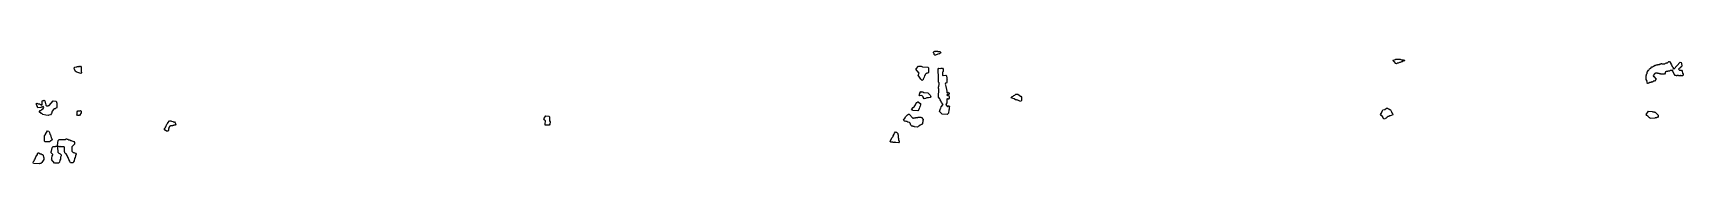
# Model space of a CAD drawing. Header units: millimetres. Extents: x 0 to 8291, y 0 to 565.
import ezdxf

# ---------------------------------------------------------------- set-up
doc = ezdxf.new("R2010")
doc.units = ezdxf.units.MM
doc.layers.add('GRAY_D', color=7, linetype='Continuous')

msp = doc.modelspace()

# ---------------------------------------------------------------- linework, layer by layer
at = {"layer": 'GRAY_D'}
for points in [[(4531, 545), (4528.6, 547.9), (4527.4, 553.6), (4525, 556.5), (4525, 559.4), (4530.4, 564.5), (4532.8, 563.1), (4534, 564.5), (4546.1, 564.5), (4547.3, 563.1), (4556.8, 563.1), (4562.3, 558), (4559.2, 554.3), (4554.4, 551.4), (4547.2, 550), (4535.2, 544.3), (4531, 545)], [(6848.4, 502.2), (6839.3, 512.9), (6837.9, 512.9), (6832.9, 518), (6835.1, 520.2), (6846.3, 523), (6847.7, 524.5), (6870.2, 524.5), (6875.8, 521.6), (6884.2, 521.6), (6887, 520.2), (6888.4, 521.7), (6893.5, 518), (6891.3, 515.7), (6887.1, 515.7), (6880, 511.4), (6875.8, 511.4), (6868.8, 507.1), (6866, 508.6), (6859, 504.3), (6854.8, 504.3), (6850.6, 501.4), (6848.4, 502.2)], [(8108.9, 406.5), (8110, 408), (8110, 410.8), (8108.9, 412.2), (8110, 413.7), (8104.8, 422.2), (8104.8, 440.8), (8107.9, 446.6), (8107.9, 449.4), (8110, 452.3), (8110, 455.1), (8108.9, 456.5), (8117.9, 470.2), (8118.9, 470.2), (8123.1, 475.9), (8128.3, 478.8), (8134.6, 485.9), (8138.7, 485.9), (8142.9, 490.2), (8150.3, 494.5), (8151.3, 493.1), (8156.5, 495.9), (8161.7, 495.9), (8162.7, 497.3), (8171.1, 497.3), (8175.3, 501.7), (8176.4, 500.2), (8180.5, 503.1), (8183.7, 503.1), (8184.7, 501.6), (8199.3, 501.6), (8203.5, 504.5), (8204.5, 503.1), (8206.5, 505.9), (8212.8, 505.9), (8220.1, 513.1), (8223.3, 513.1), (8228.1, 506.6), (8228.1, 503.7), (8233.3, 496.6), (8236.4, 488), (8240.6, 482.3), (8241.6, 478), (8244.1, 474.5), (8276.4, 508.8), (8280.7, 507.3), (8283.4, 503.7), (8285.4, 489.4), (8280.6, 484.2), (8279.6, 485.6), (8276.5, 481.4), (8273.4, 480), (8267.7, 473.7), (8272.3, 468.8), (8282.8, 468.8), (8286.5, 463.7), (8287.5, 455.1), (8290.7, 449.4), (8290.7, 445.1), (8288, 441.4), (8281.6, 441.4), (8280.6, 442.9), (8278.6, 442.9), (8277.6, 441.4), (8269.1, 441.4), (8268.1, 442.9), (8260.9, 442.9), (8259.8, 441.4), (8256.6, 441.4), (8255.6, 442.9), (8251.4, 442.9), (8246.7, 449.3), (8240.4, 465.1), (8237.8, 468.6), (8232.7, 467.2), (8231.6, 465.6), (8230.5, 467.1), (8227.5, 467.1), (8223.3, 464.3), (8221.1, 464.3), (8220.1, 465.6), (8219.2, 464.3), (8215, 464.3), (8213.9, 462.9), (8206.6, 462.9), (8205.6, 461.4), (8203.5, 461.4), (8200.9, 457.9), (8200.9, 453.6), (8197.2, 448.6), (8195.1, 448.6), (8194, 450), (8179.4, 450), (8178.4, 451.4), (8172.1, 451.4), (8171.1, 452.9), (8162.7, 452.9), (8161.7, 454.3), (8152.4, 454.3), (8151.3, 452.9), (8149.3, 452.9), (8140.5, 442.2), (8143, 437.3), (8144, 437.3), (8155.1, 423.7), (8148.2, 414.3), (8146, 414.3), (8145, 415.7), (8136.7, 410), (8134.6, 411.4), (8133.6, 410), (8130.5, 410), (8128.4, 407.1), (8123.2, 407.1), (8114.8, 402.8), (8113.7, 404.2), (8112.7, 402.8), (8108.9, 406.5)], [(219.9, 460), (218.8, 461.4), (215.3, 461.4), (208.8, 472.2), (206.5, 480.8), (209.4, 484.5), (219.9, 485.9), (221.1, 487.3), (226.9, 487.3), (228.2, 488.8), (229.4, 487.3), (233.9, 487.3), (235.1, 488.8), (238.7, 488.8), (241.7, 485.1), (242.8, 460.9), (244, 459.4), (244, 456.5), (241, 452.8), (219.9, 460)], [(4448.3, 445.1), (4451.9, 453.7), (4450.7, 456.5), (4436.3, 473.7), (4437.6, 476.6), (4449, 488.8), (4463.4, 488.8), (4469.4, 485.9), (4497, 484.5), (4500, 480.9), (4500, 457.9), (4497, 454.3), (4491, 454.3), (4489.8, 452.9), (4487.4, 452.9), (4483.2, 447.9), (4483.2, 445.1), (4479.6, 440.8), (4478.5, 435.1), (4472.5, 425.1), (4472.5, 422.2), (4468.2, 417.1), (4461.5, 423.6), (4448.3, 445.1)], [(4562.1, 279.4), (4563.3, 285.1), (4572.8, 298), (4565.7, 307.9), (4562.1, 316.5), (4558.5, 320.8), (4557.3, 325.1), (4550.1, 333.6), (4551.3, 376.5), (4550.1, 377.9), (4550.1, 385.1), (4551.3, 386.6), (4551.3, 392.3), (4553.7, 395.1), (4553.7, 405.1), (4550.1, 409.4), (4550.1, 449.4), (4547.7, 452.2), (4547.7, 473.7), (4552, 478.8), (4561.5, 477.4), (4562.7, 478.8), (4570, 478.8), (4573, 475.1), (4573, 462.2), (4570.7, 459.4), (4570.7, 445.1), (4573.5, 441.7), (4574.7, 443.1), (4586.8, 444.5), (4589.8, 440.9), (4589.8, 438), (4592.2, 435.1), (4592.2, 428), (4593.4, 425.1), (4592.2, 423.6), (4592.2, 407.9), (4589.2, 404.3), (4585.6, 404.3), (4582.6, 399.4), (4585, 396.6), (4586.2, 385.1), (4588.6, 382.3), (4589.8, 370.9), (4592.2, 368), (4592.2, 358), (4595.1, 354.5), (4598.7, 358.8), (4603, 352.3), (4599.4, 343.7), (4604.2, 335.1), (4603, 329.3), (4598.7, 322.8), (4595.1, 327.1), (4592.2, 323.6), (4592.2, 305.1), (4587.4, 297.9), (4587.4, 296.6), (4595.1, 286), (4598.6, 290.2), (4602.3, 290.2), (4605.4, 286.5), (4603, 282.2), (4603, 272.2), (4601.8, 270.8), (4600.6, 253.6), (4593.9, 247.1), (4567.5, 248.6), (4554.9, 262.2), (4557.3, 266.6), (4559.7, 276.6), (4562.1, 279.4)], [(4466.9, 342.9), (4456.2, 341.4), (4453.1, 345.1), (4455.5, 350.8), (4455.5, 353.7), (4461, 361.7), (4463.4, 360.2), (4471.8, 360.2), (4475.4, 357.3), (4495.8, 355.9), (4507.2, 343.7), (4510.8, 338), (4507.8, 332.9), (4499.4, 331.4), (4498.2, 330), (4491, 330), (4485, 327.1), (4477.1, 326.4), (4472.3, 333.6), (4472.3, 336.5), (4466.9, 342.9)], [(4595.1, 348.5), (4592.2, 343.7), (4595.1, 340.3), (4598, 345.1), (4595.1, 348.5)], [(4957.7, 313.6), (4947.6, 318.6), (4945, 318.6), (4941, 321.4), (4937, 321.4), (4930.3, 325.7), (4916.9, 328.6), (4914.8, 332.3), (4919.6, 337.3), (4923.6, 337.3), (4928.9, 343), (4932.9, 344.5), (4938.3, 348.8), (4949, 348.8), (4961.1, 338.8), (4963.7, 338.8), (4967.1, 333.7), (4967.1, 317.9), (4965.8, 315), (4963.7, 312.9), (4957.7, 313.6)], [(49.6, 247.2), (45, 251.4), (40.3, 251.4), (31.5, 260.8), (36.8, 267.3), (39.1, 267.3), (43.8, 273), (50.8, 277.3), (54.8, 282.2), (50.8, 287.1), (45, 284.3), (40.4, 284.3), (39.2, 282.9), (25.1, 281.4), (22.2, 285.1), (22.2, 287.9), (18.7, 292.2), (17.5, 297.9), (15.1, 300.8), (19.3, 304.5), (26.4, 300.2), (33.4, 300.2), (36.9, 297.3), (39.2, 297.3), (43.8, 294.5), (46.7, 298), (46.7, 309.4), (45.5, 310.8), (45.5, 313.7), (48.5, 317.3), (54.3, 317.3), (56.7, 318.8), (59.7, 315.1), (60.9, 306.6), (63.2, 303.7), (64.4, 293.7), (67.2, 290.2), (76.5, 290.2), (77.6, 291.6), (81.1, 291.6), (101, 315.9), (115.1, 314.5), (118, 310.9), (118, 306.6), (119.2, 305.1), (120.4, 282.2), (117.4, 278.6), (115, 278.6), (111.5, 275.7), (108, 275.7), (103.4, 272.9), (97, 263.6), (93.5, 252.2), (88.2, 245.7), (78.9, 244.3), (77.7, 242.9), (64.3, 243.6), (49.6, 247.2)], [(220.4, 246.5), (221.6, 248), (221.6, 260.9), (225.8, 265.9), (237.4, 265.9), (238.7, 267.4), (241.7, 263.7), (241.7, 255.1), (232.9, 242.9), (230.5, 241.4), (223.4, 242.9), (220.4, 246.5)], [(4415.5, 188.6), (4411.2, 193.6), (4408.8, 197.9), (4407.6, 203.6), (4404.7, 207.2), (4396.3, 208.6), (4391.5, 211.4), (4386.7, 211.4), (4381.9, 214.3), (4378.3, 214.3), (4374.1, 219.4), (4382.5, 230.9), (4383.7, 235.1), (4386.7, 238.8), (4387.9, 238.8), (4393.9, 245.9), (4398.7, 248.8), (4402.4, 248.8), (4421.5, 228.8), (4423.8, 228.8), (4425, 230.2), (4434.6, 230.2), (4435.8, 231.6), (4446.6, 231.6), (4447.8, 233.1), (4455, 233.1), (4456.2, 234.5), (4461, 234.5), (4464.7, 231.6), (4472.5, 222.3), (4472.5, 219.4), (4471.3, 217.9), (4471.3, 209.4), (4468.9, 206.5), (4468.9, 200.8), (4465.8, 197.1), (4463.4, 197.1), (4458.6, 192.9), (4456.2, 192.9), (4451.5, 188.6), (4449.1, 188.6), (4444.3, 184.3), (4428.6, 185.7), (4427.4, 187.1), (4421.4, 187.1), (4420.2, 188.6), (4415.5, 188.6)], [(4422.6, 283), (4427.4, 285.9), (4431.6, 290.9), (4434, 295.1), (4435.2, 300.9), (4440.6, 307.3), (4445.4, 310.2), (4447.9, 310.2), (4457.5, 303), (4461.7, 298), (4459.3, 295.1), (4458.1, 289.3), (4455.7, 286.5), (4454.5, 280.8), (4452.1, 277.9), (4450.9, 272.2), (4445.5, 265.7), (4421.4, 267.1), (4420.2, 268.6), (4417.8, 268.6), (4414.8, 272.2), (4422.6, 283)], [(6787.4, 225.7), (6783.9, 229.3), (6783.9, 232.2), (6781.1, 237.9), (6777.6, 241.4), (6773.4, 242.9), (6771.3, 246.5), (6776.9, 256.6), (6776.9, 259.4), (6781.1, 268), (6783.2, 270.2), (6791.7, 273), (6800.1, 278.8), (6805.7, 278.8), (6810, 275.9), (6812.8, 275.9), (6818.4, 273), (6820.5, 270.9), (6826.1, 260.8), (6826.1, 258), (6828.9, 255.2), (6833.2, 246.5), (6831, 244.3), (6824, 242.9), (6819.8, 240), (6817, 240), (6812.8, 237.1), (6809.9, 237.1), (6804.4, 234.3), (6798.8, 228.6), (6794.6, 227.2), (6791.7, 224.3), (6787.4, 225.7)], [(8125.7, 227.9), (8124.1, 230), (8122, 230), (8114.7, 238.6), (8108.5, 242.9), (8105.8, 246.5), (8116.8, 263.1), (8136.7, 261.6), (8137.8, 260.2), (8147.2, 260.2), (8148.2, 258.8), (8151.3, 258.8), (8166.5, 243.7), (8166.5, 236.5), (8162.8, 231.4), (8159.7, 231.4), (8158.6, 230), (8150.3, 230), (8149.3, 228.6), (8125.7, 227.9)], [(670.1, 164.3), (664.8, 168.6), (662.6, 168.6), (659.8, 172.2), (663.1, 176.6), (664.2, 180.9), (667.4, 185.2), (672.8, 198), (677.1, 203.7), (677.1, 205.1), (686.3, 215.9), (692.9, 215.9), (696.1, 213.1), (702.6, 211.6), (703.7, 210.2), (710.2, 210.2), (714, 205.2), (717.2, 197.9), (714.5, 194.3), (708, 192.9), (706.9, 191.4), (702.6, 191.4), (701.5, 190), (690.7, 190), (689.7, 188.6), (687.5, 188.6), (682.7, 182.2), (682.7, 176.5), (681.6, 175.1), (681.6, 169.4), (680.5, 166.5), (677.8, 162.8), (670.1, 164.3)], [(2574, 193.6), (2572.7, 196.5), (2574, 198), (2575.3, 215.1), (2571, 218.6), (2568.4, 218.6), (2566.5, 222.3), (2569, 225.1), (2569, 228), (2572.8, 235.2), (2577.2, 240.2), (2592.2, 238.8), (2595.4, 235.1), (2595.4, 215.1), (2599.1, 210.8), (2596.6, 199.3), (2593.5, 194.3), (2583.5, 194.3), (2582.2, 192.9), (2574, 193.6)], [(58.3, 115.1), (58.3, 139.4), (63, 146.6), (63, 149.4), (73, 164.5), (78.9, 163), (83, 156.6), (84.2, 149.4), (87.7, 145.1), (91.2, 130.9), (93.5, 128), (95.9, 120.8), (88.2, 112.9), (83.5, 110), (59.6, 110.7), (57.1, 113.7), (58.3, 115.1)], [(94.5, 23.7), (94.5, 29.4), (96.8, 36.5), (96.8, 40.9), (99.2, 43.7), (99.2, 46.5), (91, 55.1), (91, 60.9), (93.3, 63.7), (95.7, 80.9), (99.8, 87.3), (112.6, 87.3), (113.8, 88.8), (120.8, 88.8), (123.7, 92.3), (127.2, 116.6), (131.3, 121.6), (162.8, 121.6), (166.3, 125.9), (168.7, 125.9), (172.2, 123.1), (175.7, 123.1), (179.2, 120.2), (185, 120.2), (188.5, 117.3), (192, 117.3), (195.5, 114.5), (204.9, 111.6), (209, 106.6), (207.8, 97.9), (195, 85.1), (195, 63.7), (197.9, 60.2), (202.5, 57.3), (204.9, 57.3), (208.4, 54.5), (213, 53), (217.2, 48), (213.7, 39.4), (212.5, 32.2), (209, 26.5), (206.7, 15.1), (204.3, 9.3), (201.4, 5.7), (188.4, 5.7), (184.3, 10.8), (184.3, 13.6), (179.7, 20.8), (176.2, 32.2), (172.6, 36.5), (172.6, 39.4), (170.3, 42.2), (170.3, 45.1), (166.3, 50), (162.8, 51.4), (159.8, 55.1), (159.8, 57.9), (158.6, 59.4), (158.6, 80.8), (155.8, 84.3), (140.6, 85.7), (139.5, 87.1), (137.2, 85.7), (132.5, 85.7), (131.3, 87.1), (126.7, 87.1), (123.9, 83.6), (125, 58), (129.1, 53), (137.2, 50.2), (141.4, 45.1), (141.4, 39.4), (139, 33.6), (137.9, 23.6), (134.4, 17.9), (133.2, 7.9), (130.2, 4.3), (127.9, 2.9), (108.5, 3.6), (93.3, 22.2), (94.5, 23.7)], [(4322.1, 107.1), (4320.9, 108.6), (4310.1, 108.6), (4307, 112.2), (4315.4, 129.4), (4321.4, 136.6), (4321.4, 139.4), (4327.4, 148), (4328.6, 153.7), (4334.1, 160.3), (4335.3, 158.8), (4338.9, 158.8), (4345.6, 152.3), (4345.6, 146.6), (4346.8, 145.1), (4346.8, 130.9), (4349.1, 128), (4349.1, 118), (4351.5, 115.1), (4351.5, 109.4), (4348.5, 105.7), (4334, 107.1), (4332.8, 108.6), (4330.5, 108.6), (4329.3, 107.1), (4322.1, 107.1)], [(2.4, 10.9), (5.9, 15.1), (7, 19.4), (11.7, 25.1), (14, 35.1), (22.2, 46.6), (23.3, 50.9), (26.3, 54.5), (28.7, 54.5), (35.7, 50.2), (41.5, 50.2), (46.2, 47.3), (48.6, 47.3), (51.5, 43.7), (52.7, 32.3), (53.9, 30.9), (53.9, 23.7), (55, 20.8), (45.1, 7.1), (43.9, 7.1), (39.2, 1.4), (34.6, 1.4), (33.4, 0), (2.4, 0.7), (0, 5.1), (2.4, 10.9)]]:
    msp.add_lwpolyline(points, close=True, dxfattribs=at)

doc.saveas('drawing.dxf')
